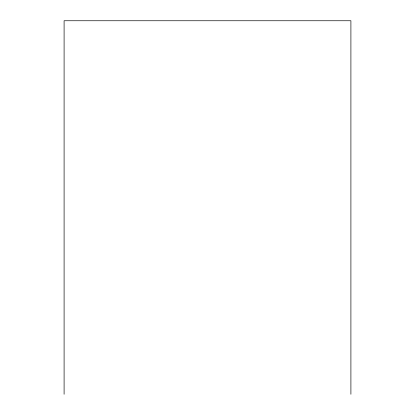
<?xml version="1.0" encoding="UTF-8"?>
<svg xmlns="http://www.w3.org/2000/svg" width="415" height="415" viewBox="0 0 415 415"><rect width="100%" height="100%" fill="white"/><g stroke="black" fill="none" stroke-linecap="round" stroke-linejoin="round"><path stroke-width="0.62" d="M350.903 394.25L350.903 20.75L64.097 20.75L64.097 394.25"/></g></svg>
